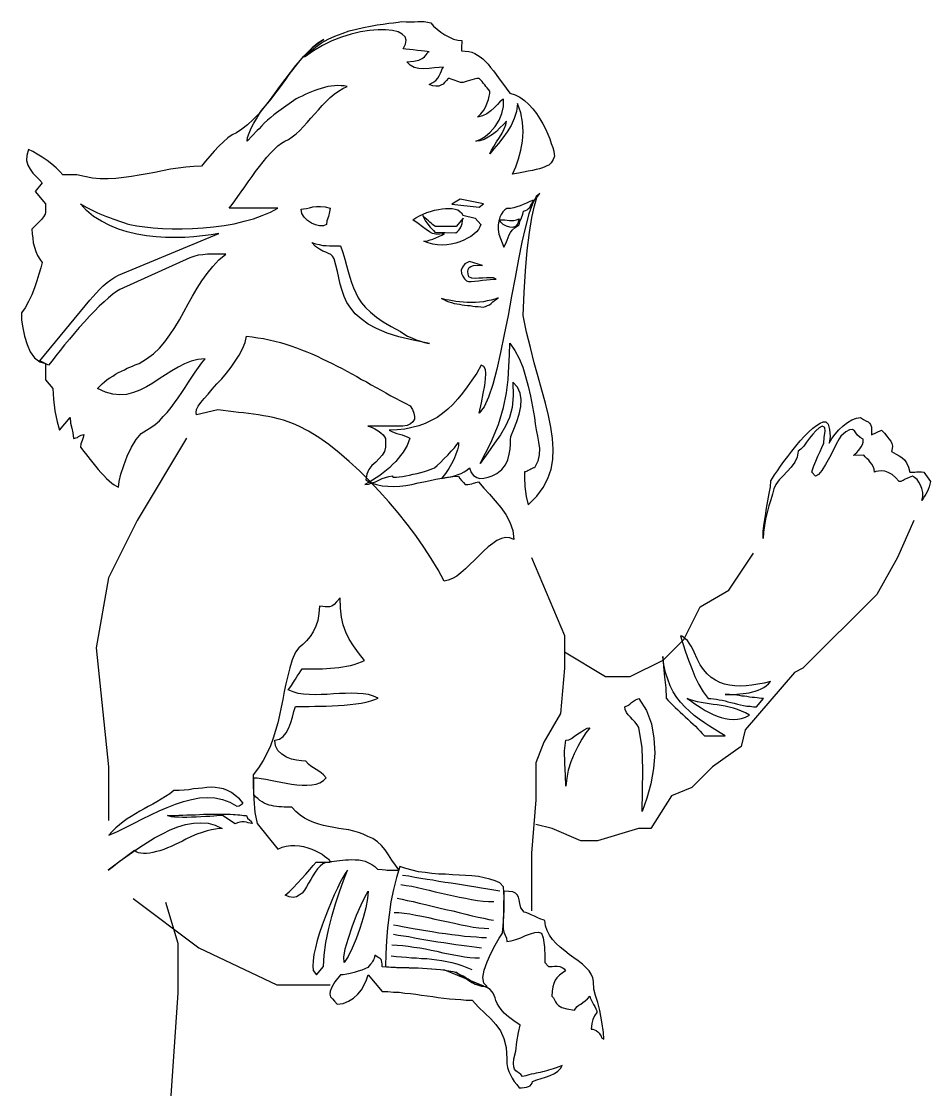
# Model space of a CAD drawing. Extents: x -9 to 154, y -154 to 88.
# Drawn here: x 30.5 to 128.7, y -27.6 to 87.7 of the extents above; entities that cross this region are included whole.
import ezdxf

# ---------------------------------------------------------------- set-up
doc = ezdxf.new("R2010")
doc.units = 0
doc.header["$LTSCALE"] = 25
doc.layers.get('0').update_dxf_attribs({"linetype": 'CONTINUOUS'})
for name, color, linetype in [('1', 7, 'CONTINUOUS'), ('4', 7, 'CONTINUOUS'), ('7', 7, 'CONTINUOUS')]:
    doc.layers.add(name, color=color, linetype=linetype)

msp = doc.modelspace()

# ---------------------------------------------------------------- linework, layer by layer
for points in [[(48.36, 42.7), (43.04, 33.83), (39.93, 27.63), (38.6, 20.09), (39.93, 7.24), (39.93, 1.47)], [(126.85, 33.83), (125.08, 29.84), (122.86, 25.85), (114.88, 17.88), (113.99, 17.43), (108.67, 11.23), (108.23, 9.45), (105.12, 7.24), (102.91, 5.02), (100.69, 4.13), (98.47, 0.59), (97.14, 0.59), (92.71, -0.74), (90.93, -0.74), (87.83, 0.59), (86.05, 1.03)], [(89.16, 19.65), (93.59, 16.99), (96.25, 16.99), (99.8, 18.76), (102.02, 20.98), (103.79, 24.52), (106.9, 26.3), (109.56, 30.29)], [(85.61, 29.84), (89.16, 21.42), (89.16, 17.88), (88.71, 13), (86.94, 9.9), (86.05, 7.68), (86.05, 3.69), (85.61, -2.07), (85.61, -8.28)], [(42.59, -6.95), (49.69, -12.27), (58.11, -16.26), (63.88, -16.26)], [(50.13, -53.93), (46.14, -36.65), (47.47, -17.14), (47.47, -11.82), (46.14, -7.39)]]:
    msp.add_lwpolyline(points)
at = {"layer": '1', "linetype": 'CONTINUOUS'}
for points in [[(85.8, 68.38), (85.4, 68.23), (85.04, 68.05), (84.71, 67.9), (84.38, 67.77), (84.02, 67.65), (83.69, 67.54), (83.34, 67.49), (82.93, 67.47), (82.7, 67.32), (82.5, 67.11), (82.32, 66.83), (82.17, 66.53), (82.07, 66.12), (81.99, 65.71), (81.99, 65.23), (82.07, 64.72), (82.6, 63.3), (82.83, 63.71), (82.98, 64.06), (83.08, 64.37), (83.19, 64.65), (83.31, 64.9), (83.52, 65.16), (83.82, 65.44), (84.25, 65.71), (84.33, 66.07), (84.51, 66.48), (84.66, 66.86), (84.74, 67.21), (84.96, 67.26), (85.14, 67.34), (85.27, 67.47), (85.4, 67.59), (85.5, 67.77), (85.6, 67.95), (85.7, 68.15), (85.8, 68.38)], [(72.79, 66.25), (73.12, 66.48), (73.5, 66.68), (73.89, 66.86), (74.29, 67.04), (74.7, 67.16), (75.11, 67.29), (75.54, 67.39), (75.94, 67.44), (76.32, 67.49), (76.71, 67.49), (77.04, 67.47), (77.37, 67.42), (77.65, 67.32), (77.87, 67.16), (78.05, 67.01), (78.18, 66.78), (79.53, 66.43), (80.14, 65.74), (80.03, 65.49), (79.86, 65.23), (79.65, 64.95), (79.37, 64.72), (79.04, 64.47), (78.69, 64.27), (78.28, 64.06), (77.85, 63.89), (77.42, 63.73), (76.93, 63.63), (76.45, 63.55), (75.94, 63.53), (75.44, 63.55), (74.95, 63.63), (74.44, 63.76), (73.96, 63.94), (74.14, 63.96), (74.37, 64.01), (74.65, 64.09), (74.95, 64.19), (75.28, 64.32), (75.61, 64.47), (75.92, 64.62), (76.22, 64.8), (75.69, 64.7), (75.28, 64.7), (74.9, 64.77), (74.57, 64.95), (74.22, 65.21), (73.83, 65.51), (73.38, 65.87), (72.79, 66.25)], [(61.87, 63.83), (62.27, 63.68), (62.68, 63.58), (63.06, 63.5), (63.42, 63.48), (63.8, 63.45), (64.18, 63.45), (64.56, 63.45), (64.97, 63.45), (65.22, 62.72), (65.45, 62), (65.63, 61.34), (65.81, 60.68), (65.98, 60.07), (66.16, 59.49), (66.37, 58.93), (66.62, 58.37), (66.9, 57.84), (67.25, 57.3), (67.69, 56.8), (68.22, 56.29), (68.86, 55.75), (69.59, 55.25), (70.46, 54.74), (71.47, 54.2), (71.8, 53.95), (72.21, 53.72), (72.67, 53.52), (73.15, 53.31), (73.61, 53.16), (74.04, 53.03), (74.37, 52.96), (74.57, 52.93), (72.82, 53.26), (71.29, 53.64), (70, 54.05), (68.88, 54.53), (67.97, 55.02), (67.2, 55.58), (66.57, 56.13), (66.09, 56.74), (65.68, 57.35), (65.37, 57.99), (65.15, 58.65), (64.94, 59.31), (64.79, 60), (64.64, 60.68), (64.46, 61.37), (64.28, 62.06), (64.13, 62.34), (63.93, 62.51), (63.67, 62.64), (63.39, 62.77), (63.06, 62.89), (62.71, 63.1), (62.3, 63.4), (61.87, 63.83)], [(80.31, 61.34), (78.92, 61.75), (78.41, 61.5), (78.13, 61.17), (78, 60.84), (78.05, 60.48), (78.18, 60.18), (78.36, 59.9), (78.59, 59.69), (78.79, 59.59), (79.09, 59.59), (79.48, 59.64), (79.88, 59.67), (80.29, 59.74), (80.72, 59.79), (81.13, 59.82), (81.48, 59.87), (81.79, 59.87), (81.48, 60), (81.13, 60.02), (80.72, 60.02), (80.31, 59.97), (79.91, 59.95), (79.53, 59.92), (79.15, 59.97), (78.84, 60.1), (78.76, 60.4), (78.74, 60.68), (78.76, 60.91), (78.87, 61.12), (79.04, 61.24), (79.32, 61.34), (79.76, 61.37), (80.31, 61.34)]]:
    msp.add_lwpolyline(points, dxfattribs=at)
at = {"layer": '4', "linetype": 'CONTINUOUS'}
for points in [[(71.29, -3.86), (70.91, -3.35), (70.53, -2.82), (70.15, -2.26), (69.8, -1.72), (69.39, -1.24), (68.96, -0.83), (68.47, -0.48), (67.94, -0.25), (67.43, -0.02), (66.92, 0.16), (66.42, 0.31), (65.88, 0.44), (65.32, 0.54), (64.79, 0.61), (64.26, 0.72), (63.7, 0.82), (63.16, 0.92), (62.63, 1.07), (62.12, 1.25), (61.61, 1.45), (61.11, 1.71), (60.62, 2.04), (60.17, 2.44), (59.73, 2.9), (59.45, 2.9), (59.17, 2.9), (58.89, 2.9), (58.62, 2.93), (58.34, 2.95), (58.06, 2.98), (57.8, 3), (57.52, 3.08), (57.27, 3.13), (57.01, 3.23), (56.76, 3.33), (56.53, 3.46), (56.28, 3.61), (56.05, 3.82), (55.82, 4.02), (55.62, 4.25), (55.62, 6.08), (56, 6.05), (56.43, 6), (56.91, 5.92), (57.42, 5.82), (57.98, 5.7), (58.54, 5.59), (59.12, 5.49), (59.68, 5.39), (60.27, 5.31), (60.83, 5.26), (61.36, 5.26), (61.87, 5.31), (62.35, 5.39), (62.76, 5.54), (63.14, 5.77), (63.44, 6.08), (63.16, 6.38), (62.91, 6.61), (62.63, 6.79), (62.35, 6.97), (62.07, 7.14), (61.79, 7.32), (61.51, 7.55), (61.23, 7.86), (60.77, 7.88), (60.24, 7.96), (59.68, 8.08), (59.15, 8.31), (58.64, 8.62), (58.23, 9.02), (57.98, 9.51), (57.88, 10.14), (58.39, 10.24), (58.79, 10.52), (59.12, 10.93), (59.4, 11.44), (59.63, 12.02), (59.81, 12.61), (59.96, 13.22), (60.11, 13.75), (60.57, 13.75), (61.05, 13.75), (61.61, 13.75), (62.2, 13.78), (62.81, 13.78), (63.44, 13.8), (64.08, 13.83), (64.74, 13.88), (65.37, 13.9), (66.01, 13.98), (66.62, 14.06), (67.2, 14.13), (67.74, 14.23), (68.25, 14.36), (68.68, 14.51), (69.06, 14.67), (68.55, 14.89), (67.99, 15.05), (67.41, 15.12), (66.8, 15.17), (66.19, 15.2), (65.53, 15.17), (64.87, 15.15), (64.21, 15.12), (63.54, 15.07), (62.88, 15.05), (62.25, 15.02), (61.61, 15.05), (61, 15.1), (60.42, 15.17), (59.86, 15.33), (59.35, 15.56), (59.5, 15.76), (59.71, 16.04), (59.91, 16.37), (60.11, 16.7), (60.32, 17.03), (60.52, 17.33), (60.7, 17.61), (60.85, 17.82), (61.28, 17.82), (61.72, 17.82), (62.15, 17.82), (62.58, 17.84), (63.04, 17.84), (63.47, 17.87), (63.9, 17.89), (64.36, 17.94), (64.79, 17.97), (65.22, 18.05), (65.63, 18.12), (66.06, 18.2), (66.47, 18.3), (66.85, 18.43), (67.23, 18.58), (67.58, 18.73), (66.92, 19.54), (66.39, 20.31), (65.93, 21.04), (65.55, 21.78), (65.27, 22.57), (65.09, 23.41), (64.97, 24.37), (64.94, 25.47), (64.56, 25.06), (64.28, 24.78), (64.03, 24.6), (63.8, 24.52), (63.6, 24.5), (63.34, 24.52), (63.06, 24.55), (62.71, 24.58), (62.66, 23.79), (62.53, 23.05), (62.32, 22.42), (62.02, 21.83), (61.69, 21.32), (61.31, 20.84), (60.9, 20.43), (60.5, 20.08), (60.11, 19.62), (59.78, 18.78), (59.5, 17.92), (59.28, 17.08), (59.07, 16.22), (58.89, 15.38), (58.74, 14.51), (58.56, 13.67), (58.39, 12.84), (58.21, 12), (57.98, 11.18), (57.73, 10.35), (57.42, 9.53), (57.07, 8.75), (56.63, 7.93), (56.12, 7.14), (55.54, 6.38), (55.57, 5.19), (55.62, 3.76), (55.74, 2.32), (55.97, 1.12), (58.23, -1.62), (58.67, -1.42), (59.12, -1.29), (59.61, -1.22), (60.06, -1.22), (60.55, -1.27), (61, -1.34), (61.46, -1.47), (61.89, -1.62), (62.3, -1.8), (62.66, -2), (62.99, -2.18), (63.27, -2.38), (63.49, -2.56), (63.67, -2.71), (63.8, -2.87), (63.82, -2.97), (64.05, -2.97), (64.31, -2.94), (64.59, -2.89), (64.87, -2.87), (65.2, -2.82), (65.53, -2.79), (65.86, -2.77), (66.21, -2.74), (66.57, -2.77), (66.95, -2.79), (67.31, -2.84), (67.66, -2.94), (68.02, -3.1), (68.35, -3.27), (68.68, -3.5), (68.98, -3.78), (69.49, -3.83), (69.82, -3.86), (70.02, -3.88), (70.2, -3.88), (70.35, -3.88), (70.56, -3.88), (70.86, -3.88), (71.27, -3.88), (71.27, -3.91), (71.29, -3.86)], [(101.66, 21.4), (101.94, 20.54), (102.22, 19.65), (102.55, 18.76), (102.88, 17.87), (103.23, 16.98), (103.67, 16.14), (104.12, 15.35), (104.66, 14.64), (104.94, 14.64), (105.24, 14.59), (105.55, 14.56), (105.85, 14.49), (106.16, 14.44), (106.49, 14.36), (106.79, 14.26), (107.12, 14.18), (107.48, 14.11), (107.81, 14.01), (108.14, 13.93), (108.49, 13.88), (108.85, 13.8), (109.18, 13.78), (109.54, 13.73), (109.89, 13.73), (110.63, 14.64), (110.4, 14.64), (110.17, 14.67), (109.94, 14.69), (109.66, 14.72), (109.41, 14.74), (109.13, 14.77), (108.85, 14.82), (108.57, 14.87), (108.29, 14.89), (108.01, 14.95), (107.76, 14.97), (107.48, 15), (107.22, 15.02), (106.97, 15.05), (106.74, 15.07), (106.51, 15.07), (106.79, 15.07), (107.1, 15.07), (107.43, 15.07), (107.76, 15.1), (108.09, 15.12), (108.42, 15.15), (108.75, 15.2), (109.1, 15.25), (109.43, 15.33), (109.74, 15.4), (110.07, 15.53), (110.37, 15.66), (110.65, 15.81), (110.93, 15.99), (111.16, 16.19), (111.39, 16.44), (110.7, 16.29), (110.02, 16.17), (109.38, 16.06), (108.75, 15.99), (108.14, 15.96), (107.53, 15.99), (106.97, 16.06), (106.44, 16.17), (105.93, 16.34), (105.44, 16.6), (104.99, 16.9), (104.56, 17.28), (104.15, 17.74), (103.79, 18.27), (103.46, 18.91), (103.16, 19.62), (103.01, 19.95), (102.83, 20.28), (102.62, 20.59), (102.42, 20.87), (102.19, 21.07), (101.99, 21.25), (101.81, 21.35), (101.66, 21.4)], [(99.78, 19.16), (99.83, 18.07), (99.96, 16.93), (100.08, 15.76), (100.13, 14.67), (100.36, 14.41), (100.59, 14.16), (100.85, 13.9), (101.1, 13.65), (101.38, 13.4), (101.63, 13.14), (101.91, 12.89), (102.19, 12.63), (102.47, 12.38), (102.75, 12.12), (103.03, 11.87), (103.28, 11.62), (103.56, 11.36), (103.79, 11.11), (104.02, 10.85), (104.25, 10.6), (106.51, 10.6), (105.95, 10.93), (105.37, 11.29), (104.81, 11.64), (104.25, 12), (103.69, 12.38), (103.16, 12.79), (102.65, 13.24), (102.17, 13.7), (101.68, 14.21), (101.28, 14.74), (100.9, 15.35), (100.57, 15.99), (100.29, 16.7), (100.06, 17.44), (99.88, 18.27), (99.78, 19.16)], [(95.66, 13.73), (95.81, 13.78), (95.99, 13.85), (96.2, 14.01), (96.4, 14.18), (96.6, 14.34), (96.81, 14.49), (96.98, 14.56), (97.16, 14.62), (98, 13.34), (98.53, 11.9), (98.81, 10.35), (98.89, 8.72), (98.76, 7.07), (98.46, 5.42), (98.05, 3.87), (97.52, 2.44), (97.57, 4.63), (97.62, 6.97), (97.52, 9.3), (97.16, 11.49), (96.98, 11.79), (96.75, 12.1), (96.5, 12.35), (96.27, 12.61), (96.02, 12.86), (95.84, 13.12), (95.71, 13.42), (95.66, 13.73)], [(102.4, 14.64), (102.75, 14.39), (103.13, 14.13), (103.51, 13.85), (103.92, 13.6), (104.33, 13.34), (104.76, 13.12), (105.19, 12.91), (105.62, 12.73), (106.05, 12.58), (106.51, 12.46), (106.94, 12.38), (107.4, 12.35), (107.83, 12.38), (108.27, 12.48), (108.7, 12.61), (109.13, 12.84), (108.7, 13.07), (108.27, 13.27), (107.83, 13.45), (107.4, 13.57), (106.94, 13.67), (106.51, 13.78), (106.05, 13.85), (105.62, 13.93), (105.19, 13.98), (104.76, 14.03), (104.33, 14.11), (103.92, 14.18), (103.51, 14.26), (103.13, 14.36), (102.75, 14.49), (102.4, 14.64)], [(89.31, 10.12), (89.61, 10.17), (89.92, 10.32), (90.25, 10.55), (90.61, 10.8), (90.96, 11.03), (91.29, 11.26), (91.6, 11.41), (91.9, 11.46), (91.47, 10.91), (91.04, 10.22), (90.61, 9.46), (90.2, 8.64), (89.84, 7.78), (89.56, 6.89), (89.39, 6.03), (89.31, 5.16), (89.26, 6.31), (89.18, 7.65), (89.16, 8.97), (89.31, 10.12)], [(54.47, 3.33), (54.07, 3.79), (53.63, 4.17), (53.23, 4.48), (52.8, 4.68), (52.36, 4.86), (51.93, 4.96), (51.47, 5.01), (51.04, 5.04), (50.56, 5.01), (50.1, 4.96), (49.62, 4.91), (49.11, 4.86), (48.6, 4.78), (48.1, 4.73), (47.56, 4.71), (47, 4.68), (46.55, 4.35), (46.09, 4.04), (45.63, 3.76), (45.17, 3.49), (44.72, 3.23), (44.23, 2.98), (43.78, 2.72), (43.32, 2.47), (42.86, 2.19), (42.4, 1.91), (41.97, 1.63), (41.54, 1.33), (41.13, 1), (40.73, 0.66), (40.35, 0.28), (39.99, -0.12), (40.9, 0.28), (41.79, 0.72), (42.71, 1.17), (43.62, 1.63), (44.51, 2.06), (45.4, 2.49), (46.29, 2.88), (47.18, 3.23), (48.04, 3.51), (48.91, 3.74), (49.75, 3.89), (50.59, 3.94), (51.42, 3.89), (52.24, 3.71), (53.02, 3.43), (53.79, 3), (54.04, 3.05), (54.27, 3.18), (54.42, 3.28), (54.47, 3.33)], [(39.89, -3.91), (40.47, -3.48), (41.11, -2.97), (41.82, -2.46), (42.53, -1.95), (43.32, -1.42), (44.11, -0.91), (44.92, -0.4), (45.76, 0.03), (46.6, 0.44), (47.43, 0.77), (48.27, 1.02), (49.11, 1.17), (49.92, 1.22), (50.71, 1.17), (51.47, 0.97), (52.21, 0.61), (51.88, 0.59), (51.5, 0.54), (51.07, 0.46), (50.59, 0.33), (50.05, 0.18), (49.49, -0.02), (48.91, -0.28), (48.3, -0.55), (47.92, -0.76), (47.54, -0.96), (47.13, -1.14), (46.72, -1.34), (46.32, -1.49), (45.91, -1.65), (45.5, -1.8), (45.12, -1.9), (44.74, -2), (44.39, -2.08), (44.03, -2.1), (43.72, -2.1), (43.42, -2.08), (43.17, -2.03), (42.94, -1.93), (42.76, -1.77), (39.89, -3.91)], [(46.32, 2.01), (46.7, 2.01), (47.1, 2.01), (47.54, 2.04), (47.97, 2.04), (48.4, 2.06), (48.86, 2.09), (49.32, 2.09), (49.77, 2.11), (50.2, 2.14), (50.66, 2.14), (51.09, 2.16), (51.53, 2.16), (51.93, 2.16), (52.34, 2.16), (52.72, 2.16), (53.08, 2.14), (53.38, 2.11), (53.63, 2.11), (53.89, 2.09), (54.12, 2.06), (54.35, 2.04), (54.52, 2.01), (54.7, 1.99), (54.85, 1.99), (54.96, 1.73), (55.16, 1.55), (55.34, 1.38), (55.44, 1.12), (55.24, 1.17), (55.03, 1.22), (54.83, 1.27), (54.6, 1.3), (54.35, 1.3), (54.12, 1.27), (53.86, 1.22), (53.61, 1.1), (52.26, 1.99), (52.16, 1.99), (51.96, 1.99), (51.65, 1.96), (51.3, 1.94), (50.89, 1.91), (50.43, 1.88), (49.92, 1.86), (49.42, 1.83), (48.91, 1.81), (48.4, 1.78), (47.92, 1.78), (47.49, 1.81), (47.08, 1.83), (46.75, 1.86), (46.49, 1.94), (46.32, 2.01)], [(59, -6.6), (59.43, -6.22), (59.89, -5.79), (60.34, -5.31), (60.8, -4.8), (61.23, -4.32), (61.66, -3.83), (62.02, -3.4), (62.35, -3.02), (63.85, -3.02), (63.44, -3.07), (63.09, -3.22), (62.78, -3.48), (62.5, -3.76), (62.25, -4.11), (61.99, -4.52), (61.77, -4.9), (61.54, -5.31), (61.31, -5.71), (61.08, -6.07), (60.83, -6.37), (60.52, -6.6), (60.22, -6.78), (59.86, -6.83), (59.45, -6.78), (59, -6.6)], [(65.73, -3.91), (65.5, -4.24), (65.25, -4.67), (64.94, -5.2), (64.64, -5.84), (64.31, -6.55), (63.98, -7.34), (63.65, -8.15), (63.32, -8.97), (63.01, -9.83), (62.73, -10.67), (62.48, -11.48), (62.27, -12.27), (62.12, -13.01), (62.02, -13.67), (61.99, -14.25), (62.02, -14.73), (62.38, -15.19), (63.14, -14.3), (63.21, -13.06), (63.39, -11.71), (63.67, -10.34), (64.03, -8.91), (64.43, -7.54), (64.87, -6.22), (65.3, -5), (65.73, -3.91)], [(71.68, -4.42), (72.34, -4.52), (73, -4.65), (73.66, -4.75), (74.32, -4.85), (74.95, -4.95), (75.61, -5.08), (76.27, -5.18), (76.93, -5.28), (77.6, -5.38), (78.26, -5.48), (78.92, -5.59), (79.58, -5.69), (80.21, -5.81), (80.87, -5.92), (81.53, -6.02), (82.19, -6.12)], [(71.5, -5.43), (72.08, -5.54), (72.67, -5.64), (73.28, -5.76), (73.91, -5.92), (74.55, -6.04), (75.21, -6.22), (75.87, -6.37), (76.53, -6.53), (77.16, -6.68), (77.82, -6.81), (78.48, -6.93), (79.12, -7.06), (79.76, -7.16), (80.37, -7.24), (80.95, -7.26), (81.53, -7.29)], [(67.97, -6.17), (67.89, -6.96), (67.71, -7.95), (67.43, -9.04), (67.08, -10.19), (66.67, -11.3), (66.24, -12.32), (65.81, -13.21), (65.37, -13.84), (65.35, -13.29), (65.5, -12.4), (65.83, -11.25), (66.24, -10.01), (66.72, -8.74), (67.2, -7.62), (67.64, -6.73), (67.97, -6.17)], [(71.09, -6.93), (71.62, -7.03), (72.18, -7.16), (72.82, -7.29), (73.48, -7.44), (74.16, -7.59), (74.88, -7.77), (75.61, -7.95), (76.35, -8.13), (77.09, -8.3), (77.8, -8.48), (78.51, -8.66), (79.2, -8.81), (79.83, -8.97), (80.44, -9.09), (81, -9.22), (81.48, -9.3)], [(70.76, -8.46), (71.27, -8.48), (71.85, -8.53), (72.46, -8.61), (73.1, -8.74), (73.76, -8.86), (74.47, -9.02), (75.16, -9.17), (75.89, -9.32), (76.6, -9.47), (77.29, -9.63), (78, -9.78), (78.66, -9.91), (79.3, -10.03), (79.91, -10.11), (80.49, -10.16), (81, -10.19)], [(70.71, -9.78), (71.17, -9.88), (71.68, -9.96), (72.23, -10.08), (72.84, -10.19), (73.5, -10.31), (74.16, -10.41), (74.88, -10.52), (75.59, -10.64), (76.3, -10.74), (77.01, -10.85), (77.7, -10.92), (78.38, -11), (79.02, -11.07), (79.65, -11.1), (80.21, -11.15), (80.75, -11.15)], [(70.71, -10.79), (71.22, -10.9), (71.78, -10.97), (72.34, -11.07), (72.95, -11.2), (73.56, -11.3), (74.19, -11.4), (74.85, -11.51), (75.49, -11.61), (76.15, -11.71), (76.78, -11.81), (77.42, -11.91), (78.03, -11.99), (78.61, -12.07), (79.17, -12.14), (79.7, -12.22), (80.21, -12.27)], [(70.53, -11.96), (71.09, -11.99), (71.7, -12.01), (72.29, -12.09), (72.9, -12.19), (73.53, -12.29), (74.14, -12.4), (74.77, -12.52), (75.38, -12.65), (76.02, -12.8), (76.63, -12.93), (77.21, -13.03), (77.82, -13.13), (78.38, -13.23), (78.94, -13.31), (79.48, -13.34), (79.98, -13.36)], [(76.25, -14.68), (76.25, -14.68), (75.77, -14.66), (75.28, -14.61), (74.8, -14.58), (74.32, -14.53), (73.83, -14.5), (73.35, -14.48), (72.87, -14.48), (72.36, -14.45), (71.88, -14.43), (71.4, -14.43), (70.91, -14.4), (70.43, -14.38), (69.95, -14.35), (69.47, -14.33), (69.47, -14.02), (69.44, -13.82), (69.41, -13.64), (69.36, -13.54), (69.26, -13.44), (69.13, -13.34), (68.93, -13.23), (68.68, -13.08), (68.65, -13.26), (68.63, -13.41), (68.55, -13.56), (68.45, -13.74), (68.35, -13.89), (68.22, -14.05), (68.07, -14.23), (67.92, -14.4), (67.61, -14.53), (67.28, -14.68), (66.87, -14.81), (66.47, -14.94), (66.03, -15.04), (65.65, -15.11), (65.27, -15.17), (64.97, -15.19), (64.38, -15.93), (64.03, -16.51), (63.85, -16.94), (63.82, -17.27), (63.9, -17.55), (64.1, -17.78), (64.33, -18.04), (64.61, -18.34), (65.27, -18.27), (65.86, -18.04), (66.39, -17.71), (66.85, -17.27), (67.23, -16.79), (67.53, -16.26), (67.79, -15.72), (67.97, -15.19), (69.47, -16.99), (70.1, -16.99), (70.71, -17.05), (71.32, -17.07), (71.93, -17.15), (72.54, -17.2), (73.12, -17.27), (73.73, -17.38), (74.32, -17.45), (74.93, -17.53), (75.51, -17.63), (76.12, -17.71), (76.73, -17.76), (77.34, -17.83), (77.95, -17.86), (78.56, -17.91), (79.2, -17.91), (79.88, -18.67), (80.57, -19.33), (81.2, -19.94), (81.76, -20.55), (82.25, -21.24), (82.6, -22.05), (82.86, -23.02), (82.93, -24.24), (82.93, -24.75), (83.01, -25.18), (83.13, -25.61), (83.31, -25.99), (83.52, -26.35), (83.74, -26.68), (84, -27.03), (84.28, -27.36), (84.53, -27.36), (84.81, -27.34), (85.04, -27.31), (85.27, -27.24), (85.45, -27.16), (85.57, -27.03), (85.68, -26.88), (85.7, -26.68), (86.16, -26.52), (86.64, -26.37), (87.12, -26.22), (87.61, -26.04), (88.06, -25.84), (88.45, -25.58), (88.72, -25.3), (88.9, -24.97), (88.55, -25.1), (88.24, -25.23), (87.94, -25.33), (87.68, -25.41), (87.43, -25.48), (87.2, -25.53), (86.97, -25.61), (86.77, -25.66), (86.54, -25.71), (86.31, -25.76), (86.08, -25.81), (85.83, -25.86), (85.57, -25.91), (85.29, -25.99), (84.99, -26.07), (84.63, -26.14), (84.43, -25.94), (84.25, -25.79), (84.05, -25.66), (83.9, -25.53), (83.77, -25.35), (83.67, -25.1), (83.64, -24.75), (83.67, -24.24), (83.9, -23.42), (84.02, -22.41), (84.18, -21.42), (84.38, -20.6), (83.67, -20.15), (83.11, -19.71), (82.65, -19.31), (82.32, -18.93), (82.07, -18.57), (81.89, -18.27), (81.76, -17.96), (81.66, -17.68), (81.56, -17.43), (81.46, -17.17), (81.31, -16.97), (81.13, -16.77), (80.85, -16.59), (80.49, -16.44), (80.44, -16.41), (80.44, -16.41), (76.25, -14.68)], [(70.46, -13.13), (71.02, -13.21), (71.55, -13.26), (72.11, -13.29), (72.64, -13.34), (73.2, -13.36), (73.73, -13.41), (74.29, -13.44), (74.83, -13.49), (75.38, -13.56), (75.92, -13.64), (76.45, -13.74), (76.99, -13.84), (77.54, -14), (78.08, -14.17), (78.61, -14.38), (79.15, -14.61)], [(79.53, -16.18), (79.45, -16.16), (79.4, -16.13), (79.25, -16), (79.02, -15.83), (78.76, -15.67), (78.51, -15.5), (78.21, -15.32), (77.98, -15.22), (77.9, -15.17), (77.57, -14.99), (77.42, -14.91), (77.42, -14.91), (79.53, -16.18)], [(79.53, -16.18), (80.03, -16.28), (80.44, -16.41), (80.44, -16.41), (79.53, -16.18)]]:
    msp.add_lwpolyline(points, dxfattribs=at)
at = {"layer": '7', "linetype": 'CONTINUOUS'}
for points in [[(83.54, 71.2), (83.9, 71.97), (84.2, 72.83), (84.46, 73.77), (84.61, 74.74), (84.68, 75.75), (84.63, 76.79), (84.43, 77.81), (84.07, 78.8), (83.97, 77.96), (83.74, 77.2), (83.39, 76.44), (82.98, 75.75), (82.5, 75.09), (82.02, 74.48), (81.53, 73.92), (81.08, 73.39), (81.28, 73.77), (81.53, 74.18), (81.81, 74.66), (82.14, 75.14), (82.42, 75.62), (82.65, 76.08), (82.83, 76.51), (82.88, 76.89), (82.58, 76.54), (82.19, 76.18), (81.81, 75.8), (81.38, 75.47), (80.92, 75.17), (80.47, 74.94), (80.01, 74.79), (79.58, 74.74), (80.06, 74.91), (80.59, 75.24), (81.15, 75.73), (81.66, 76.31), (82.09, 77), (82.4, 77.73), (82.58, 78.5), (82.58, 79.26), (82.4, 79.18), (82.19, 78.98), (81.92, 78.7), (81.58, 78.34), (81.2, 78.01), (80.77, 77.71), (80.29, 77.48), (79.78, 77.35), (80.14, 77.71), (80.44, 78.09), (80.67, 78.5), (80.82, 78.88), (80.95, 79.23), (81.03, 79.59), (81.08, 79.89), (81.08, 80.15), (80.95, 80.33), (80.8, 80.5), (80.67, 80.66), (80.54, 80.83), (80.39, 81.01), (80.26, 81.19), (80.11, 81.34), (79.96, 81.52), (79.68, 81.49), (79.4, 81.44), (79.15, 81.37), (78.89, 81.29), (78.64, 81.21), (78.43, 81.14), (78.23, 81.09), (78.08, 81.06), (77.93, 81.09), (77.75, 81.14), (77.54, 81.21), (77.34, 81.29), (77.14, 81.37), (76.93, 81.44), (76.76, 81.49), (76.6, 81.52), (76.43, 81.29), (76.22, 81.06), (76.05, 80.91), (75.82, 80.78), (75.59, 80.68), (75.28, 80.68), (74.95, 80.73), (74.55, 80.86), (74.95, 81.06), (75.26, 81.29), (75.49, 81.54), (75.64, 81.8), (75.77, 82.08), (75.87, 82.33), (75.97, 82.54), (76.1, 82.74), (75.64, 82.71), (75.11, 82.66), (74.55, 82.59), (73.99, 82.56), (73.43, 82.59), (72.92, 82.71), (72.49, 82.94), (72.13, 83.32), (72.9, 83.37), (73.43, 83.5), (73.81, 83.65), (74.06, 83.86), (74.22, 84.06), (74.34, 84.21), (74.42, 84.34), (74.55, 84.39), (74.34, 84.42), (74.04, 84.44), (73.68, 84.49), (73.28, 84.54), (72.84, 84.59), (72.41, 84.65), (72.03, 84.67), (71.73, 84.7), (72.01, 85.2), (72.08, 85.64), (71.96, 85.99), (71.65, 86.3), (71.19, 86.53), (70.58, 86.68), (69.85, 86.75), (69.03, 86.75), (68.12, 86.68), (67.15, 86.53), (66.14, 86.3), (65.09, 85.97), (64.05, 85.56), (63.04, 85.08), (62.05, 84.49), (61.11, 83.81), (61.66, 84.39), (62.27, 84.9), (62.93, 85.36), (63.65, 85.74), (64.38, 86.09), (65.15, 86.37), (65.93, 86.63), (66.72, 86.83), (67.48, 87.01), (68.22, 87.16), (68.93, 87.29), (69.59, 87.36), (70.18, 87.47), (70.71, 87.52), (71.19, 87.59), (71.55, 87.64), (72.06, 87.62), (72.51, 87.62), (72.95, 87.62), (73.33, 87.64), (73.68, 87.67), (74.01, 87.64), (74.37, 87.59), (74.72, 87.52), (75.03, 87.16), (75.41, 86.83), (75.82, 86.5), (76.25, 86.22), (76.73, 85.97), (77.19, 85.76), (77.65, 85.64), (78.08, 85.59), (78.08, 85.28), (78.05, 85.05), (78.03, 84.8), (78.03, 84.49), (78.43, 84.47), (78.82, 84.42), (79.15, 84.34), (79.48, 84.21), (79.78, 84.04), (80.06, 83.86), (80.34, 83.63), (80.62, 83.35), (80.9, 83.04), (81.18, 82.71), (81.48, 82.33), (81.79, 81.93), (82.12, 81.47), (82.47, 80.99), (82.86, 80.48), (83.26, 79.92), (83.82, 79.74), (84.35, 79.49), (84.84, 79.13), (85.29, 78.7), (85.73, 78.24), (86.13, 77.73), (86.49, 77.17), (86.82, 76.62), (87.1, 76.06), (87.35, 75.5), (87.56, 74.99), (87.73, 74.48), (87.89, 74.05), (87.99, 73.67), (88.04, 73.36), (88.06, 73.13), (88.01, 72.93), (87.94, 72.75), (87.84, 72.58), (87.73, 72.42), (87.61, 72.3), (87.45, 72.17), (87.25, 72.07), (87.02, 71.97), (86.77, 71.86), (86.46, 71.76), (86.11, 71.69), (85.7, 71.58), (85.24, 71.51), (84.74, 71.41), (84.18, 71.3), (83.54, 71.2)], [(41.03, 37.43), (41.11, 38.02), (41.29, 38.83), (41.59, 39.77), (41.97, 40.76), (42.43, 41.73), (42.94, 42.57), (43.47, 43.2), (44.03, 43.56), (44.51, 43.84), (44.97, 44.19), (45.43, 44.57), (45.86, 45.03), (46.27, 45.49), (46.7, 46), (47.08, 46.53), (47.46, 47.06), (47.84, 47.62), (48.22, 48.18), (48.58, 48.74), (48.93, 49.3), (49.29, 49.83), (49.65, 50.34), (50, 50.82), (50.36, 51.26), (49.59, 51.18), (48.86, 51), (48.15, 50.72), (47.46, 50.37), (46.77, 49.96), (46.09, 49.53), (45.4, 49.1), (44.72, 48.64), (44.03, 48.23), (43.34, 47.9), (42.63, 47.62), (41.9, 47.42), (41.16, 47.37), (40.4, 47.44), (39.61, 47.67), (38.77, 48.08), (39, 48.33), (39.25, 48.56), (39.51, 48.79), (39.79, 49.02), (40.09, 49.22), (40.4, 49.4), (40.7, 49.6), (41.03, 49.78), (41.34, 49.93), (41.67, 50.09), (41.97, 50.24), (42.25, 50.37), (42.53, 50.47), (42.81, 50.6), (43.04, 50.7), (43.27, 50.77), (44.06, 51.26), (44.79, 51.79), (45.43, 52.43), (46.04, 53.11), (46.57, 53.87), (47.1, 54.66), (47.59, 55.47), (48.07, 56.34), (48.53, 57.18), (49.01, 58.04), (49.52, 58.88), (50.03, 59.69), (50.59, 60.48), (51.2, 61.24), (51.86, 61.93), (52.59, 62.56), (52.16, 62.56), (51.68, 62.56), (51.17, 62.56), (50.64, 62.54), (50.13, 62.49), (49.62, 62.44), (49.14, 62.31), (48.71, 62.16), (41.18, 58.73), (40.8, 58.52), (40.4, 58.24), (39.94, 57.86), (39.46, 57.43), (38.95, 56.95), (38.44, 56.41), (37.88, 55.86), (37.35, 55.25), (36.79, 54.64), (36.25, 54), (35.72, 53.37), (35.21, 52.76), (34.73, 52.15), (34.27, 51.59), (33.87, 51.05), (33.48, 50.57), (32.52, 51.05), (37.93, 57.58), (38.26, 57.96), (38.62, 58.35), (38.97, 58.75), (39.38, 59.13), (39.79, 59.49), (40.19, 59.79), (40.62, 60.07), (41.03, 60.28), (51.86, 64.8), (51.02, 64.65), (50.1, 64.52), (49.16, 64.44), (48.17, 64.37), (47.16, 64.34), (46.11, 64.37), (45.07, 64.42), (44.03, 64.55), (42.99, 64.72), (41.97, 64.95), (41.01, 65.26), (40.07, 65.64), (39.18, 66.1), (38.34, 66.63), (37.58, 67.26), (36.91, 67.98), (37.27, 67.77), (37.6, 67.59), (37.96, 67.42), (38.31, 67.24), (38.67, 67.06), (39.02, 66.91), (39.35, 66.78), (39.71, 66.63), (40.04, 66.5), (40.4, 66.38), (40.73, 66.25), (41.03, 66.15), (41.36, 66.04), (41.67, 65.94), (41.97, 65.84), (42.25, 65.77), (43.01, 65.61), (43.85, 65.49), (44.77, 65.38), (45.76, 65.33), (46.8, 65.28), (47.89, 65.28), (49.01, 65.33), (50.15, 65.38), (51.27, 65.51), (52.42, 65.66), (53.51, 65.84), (54.57, 66.1), (55.59, 66.38), (56.53, 66.71), (57.42, 67.09), (58.21, 67.52), (52.97, 67.52), (53.28, 67.9), (53.58, 68.31), (53.91, 68.79), (54.27, 69.27), (54.65, 69.81), (55.03, 70.36), (55.44, 70.92), (55.82, 71.48), (56.23, 72.02), (56.63, 72.52), (57.04, 73.03), (57.45, 73.49), (57.85, 73.9), (58.23, 74.25), (58.62, 74.53), (58.97, 74.74), (59.38, 74.94), (59.78, 75.22), (60.19, 75.55), (60.6, 75.9), (61, 76.34), (61.38, 76.77), (61.79, 77.23), (62.2, 77.68), (62.6, 78.14), (63.01, 78.6), (63.44, 79.03), (63.87, 79.46), (64.31, 79.82), (64.76, 80.15), (65.22, 80.43), (65.7, 80.63), (65.37, 80.71), (65.04, 80.73), (64.69, 80.76), (64.33, 80.73), (63.98, 80.68), (63.62, 80.63), (63.27, 80.53), (62.91, 80.43), (62.55, 80.33), (62.2, 80.2), (61.84, 80.05), (61.49, 79.92), (61.16, 79.77), (60.83, 79.61), (60.5, 79.46), (60.19, 79.31), (58.31, 77.99), (58.08, 77.81), (57.78, 77.58), (57.45, 77.3), (57.12, 77), (56.76, 76.67), (56.46, 76.36), (56.2, 76.08), (56, 75.88), (54.91, 74.74), (54.96, 75.14), (55.11, 75.62), (55.34, 76.13), (55.62, 76.67), (55.9, 77.17), (56.2, 77.66), (56.46, 78.04), (56.68, 78.32), (57.09, 78.8), (57.5, 79.28), (57.9, 79.82), (58.28, 80.33), (58.67, 80.86), (59.07, 81.39), (59.45, 81.93), (59.83, 82.43), (60.24, 82.94), (60.62, 83.43), (61.03, 83.91), (61.44, 84.34), (61.87, 84.75), (62.3, 85.1), (62.73, 85.43), (63.19, 85.71), (62.55, 85.31), (61.92, 84.8), (61.31, 84.21), (60.72, 83.58), (60.14, 82.89), (59.56, 82.15), (58.97, 81.39), (58.41, 80.63), (57.85, 79.87), (57.29, 79.11), (56.71, 78.39), (56.15, 77.71), (55.57, 77.07), (54.96, 76.51), (54.35, 76.03), (53.74, 75.65), (53.3, 75.42), (52.82, 75.09), (52.34, 74.68), (51.86, 74.2), (51.35, 73.67), (50.87, 73.11), (50.41, 72.58), (49.98, 72.04), (49.14, 72.02), (48.3, 71.94), (47.46, 71.84), (46.62, 71.71), (45.78, 71.56), (44.94, 71.38), (44.11, 71.23), (43.27, 71.08), (42.43, 70.92), (41.59, 70.82), (40.75, 70.72), (39.91, 70.69), (39.05, 70.69), (38.21, 70.77), (37.37, 70.92), (36.53, 71.13), (35.03, 71.13), (34.7, 71.48), (34.3, 71.86), (33.81, 72.27), (33.31, 72.65), (32.77, 73.03), (32.24, 73.36), (31.76, 73.64), (31.3, 73.85), (31.12, 73.21), (31.1, 72.65), (31.25, 72.14), (31.48, 71.71), (31.78, 71.3), (32.14, 70.92), (32.49, 70.57), (32.8, 70.24), (32.04, 69.32), (33.15, 67.98), (33.15, 67.06), (33.1, 66.86), (32.93, 66.58), (32.7, 66.3), (32.42, 65.99), (32.14, 65.71), (31.91, 65.49), (31.73, 65.31), (31.68, 65.26), (31.71, 64.75), (31.76, 64.27), (31.83, 63.76), (31.96, 63.3), (32.11, 62.84), (32.29, 62.41), (32.52, 62), (32.8, 61.65), (32.65, 61.09), (32.44, 60.4), (32.21, 59.69), (31.96, 58.93), (31.66, 58.17), (31.32, 57.46), (30.94, 56.77), (30.54, 56.21), (30.56, 55.45), (30.69, 54.61), (30.87, 53.7), (31.15, 52.81), (31.5, 52.02), (31.96, 51.36), (32.52, 50.93), (33.15, 50.77), (33.15, 48.99), (33.92, 48.08), (33.99, 46.91), (34.15, 45.64), (34.4, 44.45), (34.65, 43.56), (35.8, 44.93), (35.85, 44.32), (35.97, 43.79), (36.1, 43.28), (36.15, 42.67), (36.31, 42.69), (36.43, 42.74), (36.58, 42.79), (36.71, 42.9), (36.86, 42.97), (36.99, 43.02), (37.14, 43.07), (37.27, 43.1), (37.22, 42.77), (37.09, 42.44), (36.97, 42.08), (36.91, 41.75), (37.07, 41.55), (37.25, 41.32), (37.47, 41.04), (37.7, 40.74), (37.98, 40.41), (38.24, 40.05), (38.54, 39.69), (38.82, 39.34), (39.13, 39.01), (39.43, 38.68), (39.74, 38.37), (40.01, 38.09), (40.29, 37.84), (40.57, 37.66), (40.8, 37.51), (41.03, 37.43)], [(86.49, 69.09), (86.08, 68.76), (85.7, 68), (85.32, 66.91), (84.94, 65.49), (84.56, 63.86), (84.2, 62), (83.82, 60.05), (83.44, 58.02), (83.06, 55.93), (82.65, 53.9), (82.25, 51.94), (81.84, 50.14), (81.41, 48.51), (80.95, 47.14), (80.47, 46.1), (79.96, 45.39), (80.19, 46.53), (80.39, 47.52), (80.54, 48.38), (80.64, 49.1), (80.67, 49.68), (80.62, 50.11), (80.44, 50.42), (80.16, 50.57), (79.68, 49.73), (79.17, 48.97), (78.66, 48.23), (78.15, 47.57), (77.65, 46.94), (77.11, 46.35), (76.55, 45.84), (75.99, 45.36), (75.41, 44.95), (74.77, 44.6), (74.11, 44.29), (73.43, 44.04), (72.69, 43.84), (71.93, 43.68), (71.09, 43.61), (70.23, 43.58), (70.51, 43.43), (70.79, 43.3), (71.07, 43.2), (71.35, 43.13), (71.62, 43.05), (71.9, 42.95), (72.18, 42.85), (72.46, 42.69), (72.31, 42.31), (72.16, 41.93), (71.96, 41.55), (71.73, 41.19), (71.47, 40.84), (71.22, 40.51), (70.94, 40.18), (70.61, 39.85), (70.3, 39.54), (69.95, 39.24), (69.59, 38.96), (69.21, 38.68), (68.83, 38.42), (68.42, 38.17), (68.02, 37.94), (67.61, 37.71), (68.02, 37.76), (68.4, 37.87), (68.75, 37.99), (69.11, 38.17), (69.47, 38.35), (69.82, 38.48), (70.2, 38.58), (70.61, 38.63), (70.58, 38.55), (70.66, 38.5), (70.81, 38.5), (71.04, 38.5), (71.32, 38.53), (71.68, 38.58), (72.03, 38.65), (72.44, 38.73), (72.84, 38.81), (73.25, 38.91), (73.66, 39.01), (74.04, 39.11), (74.37, 39.21), (74.67, 39.34), (74.93, 39.42), (75.11, 39.52), (75.41, 39.75), (75.77, 40.08), (76.15, 40.46), (76.55, 40.89), (76.91, 41.3), (77.27, 41.68), (77.52, 42.01), (77.72, 42.24), (77.7, 41.88), (77.6, 41.45), (77.44, 40.97), (77.24, 40.48), (76.96, 39.95), (76.66, 39.42), (76.3, 38.88), (75.89, 38.35), (76.43, 38.45), (76.88, 38.55), (77.29, 38.65), (77.67, 38.78), (78, 38.91), (78.31, 39.08), (78.61, 39.26), (78.89, 39.52), (79.09, 39.01), (79.35, 38.68), (79.68, 38.48), (80.03, 38.37), (80.44, 38.4), (80.9, 38.5), (81.36, 38.65), (81.86, 38.88), (82.4, 39.31), (82.78, 39.82), (83.03, 40.38), (83.19, 40.97), (83.29, 41.52), (83.34, 42.06), (83.34, 42.52), (83.36, 42.87), (83.69, 43.68), (84.02, 44.5), (84.28, 45.31), (84.43, 46.12), (84.48, 46.89), (84.38, 47.57), (84.1, 48.21), (83.59, 48.74), (83.62, 47.27), (83.49, 46.02), (83.21, 44.95), (82.78, 43.99), (82.25, 43.07), (81.61, 42.16), (80.87, 41.14), (80.06, 39.97), (81.2, 42.21), (82.02, 44.19), (82.58, 46), (82.91, 47.6), (83.08, 49.05), (83.16, 50.42), (83.21, 51.71), (83.24, 52.96), (83.8, 52.17), (84.25, 51.31), (84.66, 50.37), (84.96, 49.35), (85.24, 48.31), (85.47, 47.22), (85.7, 46.1), (85.93, 44.95), (85.98, 44.27), (86.08, 43.61), (86.23, 42.92), (86.36, 42.26), (86.44, 41.6), (86.41, 40.91), (86.26, 40.23), (85.93, 39.52), (85.8, 39.49), (85.65, 39.44), (85.52, 39.36), (85.4, 39.29), (85.24, 39.21), (85.12, 39.14), (84.96, 39.08), (84.84, 39.06), (84.84, 38.45), (84.89, 37.48), (85.02, 36.42), (85.24, 35.53), (86.16, 36.44), (86.84, 37.38), (87.35, 38.35), (87.71, 39.36), (87.89, 40.41), (87.94, 41.52), (87.86, 42.67), (87.68, 43.89), (87.43, 45.16), (87.1, 46.48), (86.72, 47.88), (86.31, 49.33), (85.88, 50.85), (85.47, 52.48), (85.07, 54.15), (84.68, 55.93), (84.79, 58.42), (84.94, 60.76), (85.12, 62.94), (85.37, 64.88), (85.62, 66.5), (85.9, 67.77), (86.18, 68.66), (86.49, 69.09)], [(77.01, 67.95), (79.96, 67.62), (80.42, 68), (77.9, 68.48), (77.01, 67.95)], [(63.85, 67.52), (63.8, 67.11), (63.67, 66.63), (63.52, 66.15), (63.47, 65.74), (63.14, 65.61), (62.73, 65.61), (62.3, 65.71), (61.84, 65.89), (61.41, 66.17), (61.05, 66.53), (60.8, 66.93), (60.72, 67.42), (61, 67.44), (61.31, 67.49), (61.64, 67.57), (61.99, 67.65), (62.4, 67.7), (62.83, 67.7), (63.32, 67.65), (63.85, 67.52)], [(73.86, 66.71), (74.01, 66.4), (74.16, 66.12), (74.34, 65.89), (74.52, 65.66), (74.67, 65.46), (74.85, 65.28), (75, 65.1), (75.16, 64.93), (77.44, 64.85), (77.62, 65), (77.75, 65.16), (77.85, 65.28), (77.95, 65.46), (78.03, 65.64), (78.1, 65.87), (78.15, 66.15), (78.23, 66.45), (77.47, 65.54), (75.23, 65.54), (75.05, 65.66), (74.9, 65.77), (74.77, 65.89), (74.62, 66.02), (74.47, 66.15), (74.29, 66.3), (74.09, 66.48), (73.86, 66.71)], [(84.28, 66.38), (84.13, 65.87), (83.9, 65.56), (83.57, 65.44), (83.24, 65.46), (82.88, 65.56), (82.55, 65.77), (82.3, 66.02), (82.12, 66.27), (82.45, 66.27), (82.73, 66.25), (82.98, 66.22), (83.21, 66.2), (83.44, 66.2), (83.69, 66.2), (83.97, 66.27), (84.28, 66.38)], [(75.87, 57.79), (76.15, 57.66), (76.4, 57.53), (76.68, 57.43), (76.96, 57.33), (77.24, 57.25), (77.52, 57.2), (77.82, 57.15), (78.1, 57.1), (78.38, 57.05), (78.69, 57.02), (78.97, 57), (79.25, 56.95), (79.53, 56.92), (79.83, 56.9), (80.11, 56.87), (80.39, 56.82), (80.62, 56.9), (80.85, 57), (81.05, 57.1), (81.23, 57.25), (81.43, 57.41), (81.61, 57.56), (81.81, 57.71), (81.99, 57.86), (81.64, 57.71), (81.23, 57.58), (80.82, 57.51), (80.42, 57.43), (79.98, 57.38), (79.55, 57.35), (79.09, 57.35), (78.66, 57.35), (78.26, 57.38), (77.82, 57.41), (77.44, 57.46), (77.06, 57.51), (76.71, 57.58), (76.4, 57.63), (76.12, 57.71), (75.87, 57.79)], [(79.86, 37.99), (80.44, 37.31), (81.05, 36.65), (81.69, 35.93), (82.3, 35.22), (82.83, 34.46), (83.26, 33.65), (83.57, 32.76), (83.67, 31.79), (83.24, 31.97), (82.8, 32), (82.35, 31.89), (81.86, 31.67), (81.41, 31.36), (80.9, 30.98), (80.42, 30.52), (79.93, 30.06), (79.45, 29.56), (78.94, 29.07), (78.46, 28.62), (77.98, 28.18), (77.52, 27.83), (77.06, 27.55), (76.6, 27.37), (76.17, 27.29), (75.51, 28.49), (74.77, 29.71), (73.96, 30.95), (73.1, 32.2), (72.18, 33.42), (71.22, 34.64), (70.2, 35.83), (69.16, 37), (68.12, 38.12), (67.03, 39.19), (65.93, 40.2), (64.82, 41.14), (63.72, 42.01), (62.63, 42.77), (61.54, 43.46), (60.47, 44.01), (59.91, 44.24), (59.35, 44.45), (58.82, 44.65), (58.26, 44.8), (57.73, 44.93), (57.19, 45.03), (56.66, 45.13), (56.12, 45.23), (55.59, 45.31), (55.06, 45.36), (54.52, 45.44), (53.97, 45.49), (53.43, 45.54), (52.87, 45.62), (52.31, 45.69), (51.75, 45.77), (49.44, 45.21), (49.39, 45.46), (49.44, 45.79), (49.62, 46.15), (49.9, 46.56), (50.26, 46.99), (50.69, 47.47), (51.14, 48), (51.65, 48.56), (52.16, 49.12), (52.67, 49.73), (53.18, 50.37), (53.63, 51), (54.04, 51.66), (54.4, 52.35), (54.68, 53.03), (54.83, 53.72), (55.46, 53.64), (56.07, 53.54), (56.68, 53.44), (57.29, 53.31), (57.88, 53.16), (58.49, 53.01), (59.07, 52.83), (59.63, 52.65), (60.22, 52.45), (60.77, 52.25), (61.33, 52.02), (61.89, 51.79), (62.45, 51.54), (62.99, 51.28), (63.54, 51.03), (64.08, 50.77), (64.61, 50.49), (65.15, 50.21), (65.68, 49.93), (66.21, 49.63), (66.75, 49.35), (67.25, 49.05), (67.79, 48.77), (68.3, 48.46), (68.83, 48.18), (69.36, 47.88), (69.87, 47.6), (70.41, 47.29), (70.91, 47.01), (71.45, 46.73), (71.96, 46.48), (72.49, 46.2), (72.74, 45.79), (72.9, 45.41), (72.97, 45.06), (72.95, 44.75), (72.79, 44.47), (72.54, 44.27), (72.18, 44.09), (71.7, 44.01), (71.24, 44.01), (70.76, 44.01), (70.3, 44.01), (69.82, 44.01), (69.36, 44.01), (68.88, 44.01), (68.42, 44.01), (67.94, 44.01), (68.12, 43.96), (68.4, 43.86), (68.7, 43.71), (69.03, 43.51), (69.34, 43.28), (69.59, 43.05), (69.74, 42.85), (69.82, 42.67), (69.82, 42.44), (69.82, 42.21), (69.82, 41.98), (69.82, 41.75), (69.72, 41.27), (69.49, 40.86), (69.16, 40.51), (68.78, 40.13), (68.37, 39.75), (68.04, 39.31), (67.81, 38.81), (67.71, 38.2), (68.27, 37.89), (68.88, 37.69), (69.49, 37.56), (70.1, 37.51), (70.74, 37.48), (71.37, 37.53), (72.03, 37.61), (72.69, 37.71), (73.35, 37.87), (73.99, 37.99), (74.65, 38.14), (75.28, 38.3), (75.92, 38.4), (76.53, 38.5), (77.11, 38.58), (77.7, 38.6), (77.87, 38.37), (78.05, 38.14), (78.26, 37.92), (78.43, 37.69), (78.71, 37.71), (78.94, 37.74), (79.15, 37.79), (79.32, 37.84), (79.48, 37.89), (79.6, 37.94), (79.73, 37.97), (79.86, 37.99)], [(127.73, 35.98), (127.81, 36.42), (127.81, 36.85), (127.73, 37.26), (127.58, 37.64), (127.4, 37.97), (127.2, 38.25), (126.94, 38.48), (126.71, 38.6), (126.36, 38.48), (126.1, 38.37), (125.93, 38.3), (125.8, 38.22), (125.7, 38.14), (125.59, 38.09), (125.44, 38.04), (125.26, 38.02), (124.88, 38.48), (124.5, 38.78), (124.1, 39.01), (123.71, 39.14), (123.36, 39.19), (123.03, 39.16), (122.77, 39.11), (122.6, 39.03), (122.57, 39.36), (122.47, 39.64), (122.34, 39.9), (122.16, 40.13), (121.99, 40.33), (121.78, 40.51), (121.61, 40.69), (121.45, 40.86), (120.36, 40.84), (120.51, 41.02), (120.69, 41.17), (120.87, 41.37), (121.02, 41.55), (121.17, 41.78), (121.3, 42.01), (121.38, 42.29), (121.4, 42.59), (121.05, 42.77), (120.79, 43.02), (120.61, 43.28), (120.44, 43.51), (120.23, 43.63), (119.93, 43.61), (119.52, 43.38), (118.96, 42.92), (118.78, 42.62), (118.48, 42.06), (118.15, 41.37), (117.74, 40.61), (117.34, 39.85), (116.93, 39.21), (116.55, 38.78), (116.24, 38.6), (115.86, 39.03), (115.91, 39.29), (116.07, 39.72), (116.27, 40.23), (116.5, 40.76), (116.73, 41.27), (116.93, 41.7), (117.08, 42.01), (117.13, 42.13), (117.18, 42.82), (117.29, 43.43), (117.26, 43.86), (116.98, 44.01), (116.63, 43.81), (116.29, 43.51), (115.96, 43.13), (115.61, 42.69), (115.28, 42.26), (114.97, 41.85), (114.67, 41.52), (114.36, 41.3), (114.26, 40.66), (114.01, 40.1), (113.63, 39.57), (113.19, 39.11), (112.74, 38.65), (112.31, 38.2), (111.98, 37.71), (111.75, 37.23), (111.59, 36.67), (111.42, 36.06), (111.21, 35.4), (111.03, 34.69), (110.86, 33.98), (110.73, 33.27), (110.63, 32.55), (110.58, 31.89), (110.6, 32.68), (110.7, 33.49), (110.83, 34.31), (110.96, 35.15), (111.11, 35.96), (111.26, 36.72), (111.37, 37.46), (111.42, 38.12), (111.59, 38.4), (111.82, 38.75), (112.13, 39.19), (112.46, 39.67), (112.84, 40.18), (113.25, 40.74), (113.68, 41.3), (114.13, 41.85), (114.59, 42.41), (115.05, 42.92), (115.51, 43.38), (115.94, 43.79), (116.35, 44.09), (116.73, 44.32), (117.06, 44.45), (117.36, 44.45), (117.62, 44.22), (117.77, 43.63), (117.82, 42.9), (117.72, 42.18), (118, 42.67), (118.35, 43.15), (118.76, 43.61), (119.22, 44.04), (119.7, 44.4), (120.18, 44.68), (120.67, 44.85), (121.1, 44.93), (121.43, 44.73), (121.68, 44.57), (121.91, 44.47), (122.06, 44.34), (122.19, 44.17), (122.27, 43.91), (122.29, 43.56), (122.27, 43.05), (123.38, 43.56), (123.69, 43.23), (123.94, 42.92), (124.17, 42.64), (124.38, 42.39), (124.48, 42.13), (124.55, 41.85), (124.53, 41.58), (124.43, 41.27), (124.68, 41.12), (124.96, 40.97), (125.26, 40.81), (125.57, 40.61), (125.85, 40.36), (126.08, 40.03), (126.28, 39.59), (126.41, 39.03), (126.61, 39.03), (126.79, 39.03), (126.97, 39.03), (127.14, 39.06), (127.32, 39.06), (127.5, 39.06), (127.7, 39.06), (127.93, 39.03), (128.67, 38.04), (128.59, 37.74), (128.52, 37.46), (128.39, 37.18), (128.29, 36.93), (128.14, 36.67), (128.01, 36.44), (127.86, 36.21), (127.73, 35.98)], [(71.4, -3.5), (71.02, -4.7), (70.71, -5.99), (70.43, -7.31), (70.23, -8.71), (70.05, -10.11), (69.95, -11.51), (69.87, -12.93), (69.85, -14.3), (70.2, -14.33), (70.61, -14.35), (71.02, -14.38), (71.45, -14.4), (71.9, -14.4), (72.39, -14.43), (72.87, -14.43), (73.35, -14.45), (73.83, -14.48), (74.34, -14.5), (74.83, -14.53), (75.31, -14.58), (75.79, -14.63), (76.25, -14.68), (76.68, -14.76), (77.11, -14.84), (77.49, -14.94), (77.87, -15.14), (78.28, -15.39), (78.69, -15.7), (79.15, -16), (79.65, -16.23), (80.19, -16.41), (80.8, -16.44), (80.44, -16.08), (80.34, -15.47), (80.49, -14.68), (80.8, -13.79), (81.2, -12.88), (81.66, -11.99), (82.09, -11.25), (82.47, -10.69), (82.58, -9.47), (82.65, -8.15), (82.63, -6.86), (82.58, -5.69), (82.17, -5.26), (81.66, -5.03), (81.1, -4.85), (80.49, -4.72), (79.86, -4.59), (79.17, -4.52), (78.48, -4.47), (77.77, -4.42), (77.06, -4.39), (76.32, -4.34), (75.59, -4.32), (74.85, -4.24), (74.11, -4.16), (73.4, -4.06), (72.72, -3.91), (72.03, -3.73), (71.4, -3.5)], [(82.55, -9.78), (82.55, -10.24), (82.6, -10.57), (82.75, -10.92), (82.88, -11.25), (82.93, -11.58), (83.39, -11.53), (83.9, -11.38), (84.43, -11.18), (84.96, -10.95), (85.5, -10.77), (85.96, -10.62), (86.36, -10.59), (86.67, -10.69), (86.87, -11.2), (87, -12.19), (87.05, -13.21), (87.05, -13.84), (87.43, -14.3), (87.61, -14.3), (87.81, -14.28), (88.09, -14.25), (88.37, -14.25), (88.65, -14.28), (88.9, -14.38), (89.13, -14.53), (89.28, -14.76), (88.9, -14.99), (88.6, -15.22), (88.34, -15.5), (88.14, -15.78), (87.99, -16.11), (87.89, -16.49), (87.81, -16.94), (87.78, -17.48), (87.96, -17.68), (88.06, -17.88), (88.17, -18.09), (88.29, -18.29), (88.5, -18.49), (88.88, -18.7), (89.41, -18.85), (90.22, -19), (90.38, -18.8), (90.53, -18.62), (90.71, -18.47), (90.91, -18.34), (91.14, -18.19), (91.37, -18.01), (91.62, -17.78), (91.9, -17.48), (91.93, -17.66), (92.03, -17.88), (92.13, -18.11), (92.28, -18.37), (92.43, -18.62), (92.54, -18.85), (92.64, -19.08), (92.66, -19.26), (92.41, -19.61), (92.21, -19.99), (92.1, -20.45), (92.05, -21.04), (92.21, -21.06), (92.38, -21.11), (92.56, -21.21), (92.74, -21.34), (92.89, -21.49), (93.02, -21.65), (93.12, -21.82), (93.15, -22), (93.4, -22.13), (93.37, -21.42), (93.17, -20.25), (92.97, -19.03), (92.77, -18.16), (92.51, -17.43), (92.33, -16.72), (92.28, -15.9), (92.23, -15.5), (92.05, -15.11), (91.8, -14.76), (91.47, -14.4), (91.09, -14.05), (90.63, -13.69), (90.17, -13.34), (89.67, -12.98), (89.18, -12.6), (88.7, -12.22), (88.27, -11.81), (87.86, -11.38), (87.53, -10.92), (87.28, -10.41), (87.1, -9.91), (87.05, -9.32), (86.84, -9.27), (86.59, -9.19), (86.26, -9.04), (85.93, -8.86), (85.57, -8.71), (85.27, -8.56), (84.99, -8.48), (84.81, -8.43), (84.43, -7.97), (84.33, -7.49), (84.25, -7.11), (84.18, -6.81), (84.05, -6.55), (83.87, -6.37), (83.59, -6.25), (83.16, -6.2), (82.6, -6.17), (82.6, -6.27), (82.55, -9.78)]]:
    msp.add_lwpolyline(points, dxfattribs=at)

doc.saveas('drawing.dxf')
